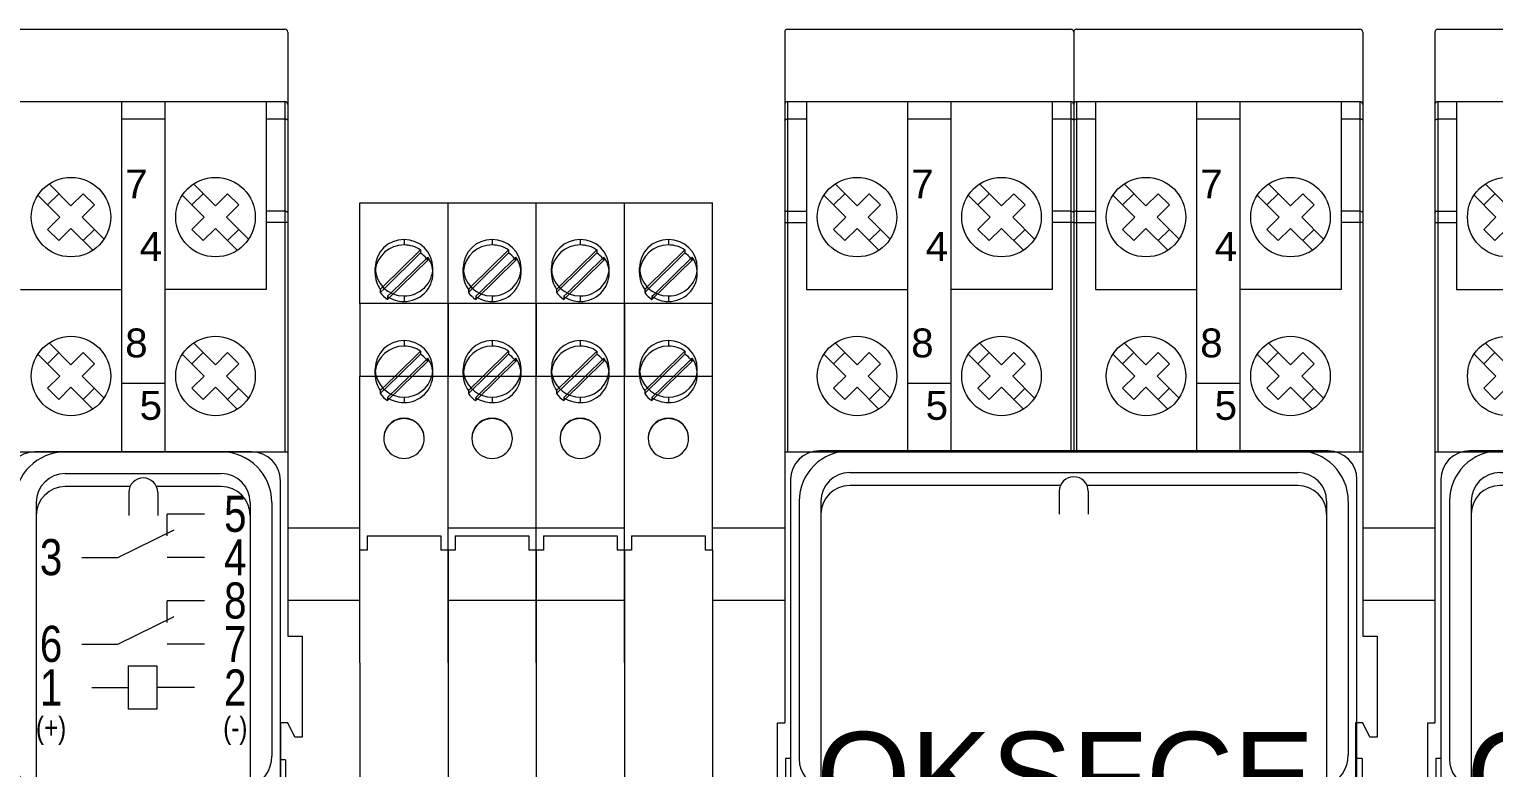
# Model space of a CAD drawing. Header units: millimetres. Extents: x 4134 to 7422, y 1400 to 3585.
# Drawn here: x 5985.4 to 6086.7, y 2069.7 to 2120.8 of the extents above; entities that cross this region are included whole.
import ezdxf

# ---------------------------------------------------------------- set-up
doc = ezdxf.new("R2010")
doc.units = ezdxf.units.MM
doc.layers.add('000-PI-Oprema', color=30, linetype='Continuous', lineweight=5)
doc.layers.add('000-SI-Oprema', color=30, linetype='Continuous', lineweight=0)
doc.layers.add('000-PI-ORMAR', color=2, linetype='Continuous')
doc.layers.add('002-PI-Kabelska kanalica', color=150, linetype='Continuous')
doc.styles.add('NUOVO', font='txt.shx', dxfattribs={"width": 0.8, "height": 0.8})
doc.styles.get("Standard").update_dxf_attribs({"font": 'arial.ttf'})

# ---------------------------------------------------------------- blocks, each defined once
blk = doc.blocks.new('PLC-RSC-24DC - 2966171')
at = {"layer": '000-PI-ORMAR', "color": 0, "linetype": 'ByBlock', "lineweight": 0}
for p, q in [((0, 80), (6.1, 80)), ((0, 73.54), (0, 80)), ((0, 80), (0, 80)), ((0, 80), (0, 80)), ((0, 80), (0, 80)), ((0, 80), (6.1, 80)), ((0, 73.54), (0, 80)), ((0, 80), (0, 80)), ((0, 80), (0, 80)), ((0, 80), (0, 80)), ((6.1, 80), (6.1, 80)), ((6.1, 80), (6.1, 80)), ((6.1, 80), (6.1, 80)), ((6.1, 73.54), (6.1, 80)), ((6.1, 80), (6.1, 80)), ((6.1, 80), (6.1, 80)), ((6.1, 80), (6.1, 80)), ((6.1, 73.54), (6.1, 80)), ((6.1, 79.16), (6.1, 79.6)), ((6.1, 79.16), (6.1, 79.6)), ((0, 78.5), (0, 78.5)), ((0, 78.5), (0, 78.5)), ((3.05, 77.46), (3.05, 77.08)), ((6.1, 76.44), (6.1, 77.31)), ((6.1, 76.44), (6.1, 77.31)), ((4.19, 76.73), (1.58, 74.17)), ((1.69, 74.07), (4.19, 76.52)), ((4.69, 76.03), (1.91, 73.31)), ((2.15, 73.75), (4.69, 76.24)), ((4.19, 76.73), (4.19, 76.52)), ((4.69, 76.24), (4.69, 76.03)), ((1.05, 75.12), (1.05, 75.5)), ((5.05, 75.12), (5.05, 75.5)), ((1.58, 74.17), (1.41, 74)), ((1.41, 73.79), (1.69, 74.07)), ((1.41, 74), (1.41, 73.79)), ((0, 73), (0, 73.54)), ((0, 73), (0, 73.54)), ((0, 73.05), (6.1, 73.05)), ((0, 73), (0, 73)), ((0, 73), (0, 68)), ((0, 73), (0, 73)), ((0, 73), (0, 68)), ((1.91, 73.52), (2.15, 73.75)), ((1.91, 73.52), (1.91, 73.31)), ((3.05, 73.54), (3.05, 73.16)), ((6.1, 73), (6.1, 73.54)), ((6.1, 73), (6.1, 73.54)), ((6.1, 73), (6.1, 73)), ((6.1, 68), (6.1, 73)), ((6.1, 73), (6.1, 73)), ((6.1, 68), (6.1, 73)), ((3.05, 70.46), (3.05, 70.08)), ((6.1, 69.44), (6.1, 70.31)), ((6.1, 69.44), (6.1, 70.31)), ((4.69, 69.03), (1.91, 66.31)), ((4.19, 69.73), (2.43, 68)), ((2.64, 68), (4.19, 69.52)), ((3.42, 68), (4.69, 69.24)), ((4.19, 69.73), (4.19, 69.52)), ((4.69, 69.24), (4.69, 69.03)), ((0, 68), (6.1, 68)), ((0, 57.65), (0, 68)), ((0, 68), (0, 68)), ((0, 57.65), (0, 68)), ((0, 68), (0, 68)), ((1.05, 68.12), (1.05, 68.5)), ((1.41, 66.79), (2.64, 68)), ((2.43, 68), (1.41, 67)), ((1.91, 66.52), (3.42, 68)), ((5.05, 68.12), (5.05, 68.5)), ((6.1, 68), (6.1, 68)), ((6.1, 57.65), (6.1, 68)), ((6.1, 68), (6.1, 68)), ((6.1, 57.65), (6.1, 68)), ((1.41, 67), (1.41, 66.79)), ((1.91, 66.52), (1.91, 66.31)), ((3.05, 66.54), (3.05, 66.16)), ((1.65, 63.68), (1.65, 63.69)), ((4.45, 63.68), (4.45, 63.69)), ((0.03, 31.45), (0, 57.65)), ((0.03, 31.45), (0, 57.65)), ((0, 57), (0, 57)), ((0, 57), (0, 57)), ((0.5, 56.95), (5.6, 56.95)), ((0.5, 56.95), (0.5, 56.95)), ((0.5, 56.95), (0.5, 55.95)), ((5.6, 56.95), (5.6, 56.95)), ((5.6, 56.95), (5.6, 55.95)), ((6.1, 55.95), (6.1, 57.65)), ((6.1, 55.95), (6.1, 57.65)), ((6.1, 57), (6.1, 57)), ((6.1, 57), (6.1, 57)), ((0, 56.2), (0, 56.2)), ((0, 56.2), (0, 56.2)), ((0, 55.95), (0, 55.95)), ((0.5, 55.95), (0, 55.95)), ((0, 55.95), (0, 55.95)), ((0.5, 55.95), (0.5, 55.95)), ((5.6, 55.95), (5.6, 55.95)), ((6.1, 55.95), (5.6, 55.95)), ((6.1, 56.2), (6.1, 56.2)), ((6.1, 56.2), (6.1, 56.2)), ((6.1, 55.95), (6.1, 55.95)), ((6.1, 55.95), (6.1, 29.65)), ((6.1, 55.95), (6.1, 55.95)), ((6.1, 55.95), (6.1, 29.65)), ((0, 55.24), (0, 55.24)), ((0, 55.24), (0, 55.24)), ((6.1, 55.24), (6.1, 55.24)), ((6.1, 55.24), (6.1, 55.24))]:
    blk.add_line(p, q, dxfattribs=at)
blk.add_arc((3.05, 63.69), 1.4, 0, 180, dxfattribs=at)
for centre, major_axis, ratio, start_param, end_param in [((3.05, 75.5), (-2, 0), 0.978148, -1.570796, 0), ((3.05, 75.12), (-2, 0), 0.978148, -1.570796, -0.097132), ((3.05, 75.5), (-2, 0), 0.978148, 3.141593, 4.712389), ((3.05, 75.12), (-2, 0), 0.978148, -2.180289, -1.570796), ((3.05, 74.91), (2, 0), 0.978148, 0.685382, 0.961304), ((3.05, 74.91), (2, 0), 0.978148, 0.609492, 0.685382), ((3.05, 75.12), (-2, 0), 0.978148, -3.044461, -2.5321), ((3.05, 75.5), (-2, 0), 0.978148, 0, 1.570796), ((3.05, 75.12), (-2, 0), 0.978148, -0.097132, 0), ((3.05, 75.12), (-2, 0), 0.978148, 0, 0.609492), ((3.05, 75.5), (-2, 0), 0.978148, 1.570796, 3.141593), ((3.05, 75.12), (-2, 0), 0.978148, 1.570796, 3.141593), ((3.05, 75.12), (-2, 0), 0.978148, 3.141593, 3.238724), ((3.05, 74.91), (2, 0), 0.978148, -2.5321, -2.180289), ((3.05, 75.12), (-2, 0), 0.978148, 0.961304, 1.570796), ((3.05, 68.5), (-2, 0), 0.978148, -1.570796, 0), ((3.05, 68.12), (-2, 0), 0.978148, -1.570796, -0.097132), ((3.05, 68.5), (-2, 0), 0.978148, 3.141593, 4.712389), ((3.05, 68.12), (-2, 0), 0.978148, -2.180289, -1.570796), ((3.05, 67.91), (2, 0), 0.978148, 0.685382, 0.961304), ((3.05, 67.91), (2, 0), 0.978148, 0.609492, 0.685382), ((3.05, 68.12), (-2, 0), 0.978148, -3.044461, -2.5321), ((3.05, 68.5), (-2, 0), 0.978148, 0, 0.258728), ((3.05, 68.12), (-2, 0), 0.978148, -0.097132, 0), ((3.05, 68.12), (-2, 0), 0.978148, 0, 0.609492), ((3.05, 68.5), (-2, 0), 0.978148, 0.258728, 1.570796), ((3.05, 68.12), (-2, 0), 0.978148, 1.570796, 3.141593), ((3.05, 68.5), (-2, 0), 0.978148, 1.570796, 2.882864), ((3.05, 68.5), (-2, 0), 0.978148, 2.882864, 3.141593), ((3.05, 68.12), (-2, 0), 0.978148, 3.141593, 3.238724), ((3.05, 67.91), (2, 0), 0.978148, -2.5321, -2.180289), ((3.05, 68.12), (-2, 0), 0.978148, 0.961304, 1.570796), ((3.05, 63.69), (1.4, 0), 0.994522, 1.570796, 3.141593), ((3.05, 63.68), (-1.4, 0), 0.982559, -1.570796, 0.003609), ((3.05, 63.69), (1.4, 0), 0.994522, 0, 1.570796), ((3.05, 63.68), (-1.4, 0), 0.982559, 3.141538, 4.712389), ((3.05, 63.69), (1.4, 0), 0.994522, 3.141593, 3.68285), ((3.05, 63.68), (-1.4, 0), 0.982559, 0.003609, 0.541258), ((3.05, 63.67), (-1.4, 0), 0.976187, 0.538389, 2.603204), ((3.05, 63.69), (1.4, 0), 0.994522, -0.541258, 0), ((3.05, 63.68), (-1.4, 0), 0.982559, 2.600335, 3.141538)]:
    blk.add_ellipse(centre, major_axis=major_axis, ratio=ratio, start_param=start_param, end_param=end_param, dxfattribs=at)
blk = doc.blocks.new('AMRA POKS')
at = {"layer": '000-PI-Oprema', "color": 0, "linetype": 'ByBlock', "lineweight": 0}
for p, q in [((46901.72, 24002.18), (46899.12, 24002.18)), ((46899.12, 24000.68), (46899.12, 24002.18)), ((46895.72, 23999.18), (46899.62, 24001.08)), ((46893.22, 23999.18), (46895.72, 23999.18)), ((46901.72, 23999.18), (46899.12, 23999.18)), ((46901.72, 23996.18), (46899.12, 23996.18)), ((46899.12, 23994.68), (46899.12, 23996.18)), ((46895.72, 23993.18), (46899.62, 23995.08)), ((46893.22, 23993.18), (46895.72, 23993.18)), ((46901.72, 23993.18), (46899.12, 23993.18)), ((46896.42, 23991.68), (46896.42, 23988.68)), ((46896.42, 23991.68), (46898.42, 23991.68)), ((46898.42, 23991.68), (46898.42, 23988.68)), ((46893.92, 23990.18), (46896.42, 23990.18)), ((46901.02, 23990.18), (46898.42, 23990.18)), ((46898.42, 23988.68), (46896.42, 23988.68))]:
    blk.add_line(p, q, dxfattribs=at)
at = {"layer": '000-SI-Oprema', "color": 0, "linetype": 'ByBlock', "lineweight": 0}
for p, q in [((46887.67, 24035.73), (46907.27, 24035.73)), ((46907.47, 24035.53), (46907.47, 23993.73)), ((46887.67, 24030.73), (46907.27, 24030.73)), ((46895.97, 24030.73), (46895.97, 24006.48)), ((46898.97, 24030.73), (46898.97, 24006.48)), ((46905.97, 24030.73), (46905.97, 24017.73)), ((46907.27, 24030.73), (46907.27, 24006.48)), ((46898.97, 24029.51), (46895.97, 24029.51)), ((46907.27, 24029.51), (46905.97, 24029.51)), ((46890.95, 24025.02), (46892.47, 24023.5)), ((46900.95, 24025.02), (46902.47, 24023.5)), ((46890.17, 24024.24), (46891.69, 24022.73)), ((46890.84, 24023.57), (46891.62, 24024.35)), ((46892.47, 24023.5), (46893.31, 24024.35)), ((46893.24, 24022.73), (46894.09, 24023.57)), ((46893.31, 24024.35), (46894.09, 24023.57)), ((46900.17, 24024.24), (46901.69, 24022.73)), ((46900.84, 24023.57), (46901.62, 24024.35)), ((46902.47, 24023.5), (46903.31, 24024.35)), ((46903.24, 24022.73), (46904.09, 24023.57)), ((46903.31, 24024.35), (46904.09, 24023.57)), ((46890.84, 24021.88), (46891.69, 24022.73)), ((46893.24, 24022.73), (46894.76, 24021.21)), ((46900.84, 24021.88), (46901.69, 24022.73)), ((46903.24, 24022.73), (46904.76, 24021.21)), ((46907.27, 24023.13), (46905.97, 24023.13)), ((46890.84, 24021.88), (46891.62, 24021.1)), ((46891.62, 24021.1), (46892.47, 24021.95)), ((46892.47, 24021.95), (46893.98, 24020.43)), ((46893.31, 24021.1), (46894.09, 24021.88)), ((46900.84, 24021.88), (46901.62, 24021.1)), ((46901.62, 24021.1), (46902.47, 24021.95)), ((46902.47, 24021.95), (46903.98, 24020.43)), ((46903.31, 24021.1), (46904.09, 24021.88)), ((46907.47, 24022.35), (46905.97, 24022.35)), ((46888.97, 24017.73), (46895.97, 24017.73)), ((46905.97, 24017.73), (46898.97, 24017.73)), ((46890.84, 24012.57), (46891.62, 24013.35)), ((46890.95, 24014.02), (46892.47, 24012.5)), ((46892.47, 24012.5), (46893.31, 24013.35)), ((46893.31, 24013.35), (46894.09, 24012.57)), ((46900.84, 24012.57), (46901.62, 24013.35)), ((46900.95, 24014.02), (46902.47, 24012.5)), ((46902.47, 24012.5), (46903.31, 24013.35)), ((46903.31, 24013.35), (46904.09, 24012.57)), ((46890.17, 24013.24), (46891.69, 24011.73)), ((46893.24, 24011.73), (46894.09, 24012.57)), ((46900.17, 24013.24), (46901.69, 24011.73)), ((46903.24, 24011.73), (46904.09, 24012.57)), ((46890.84, 24010.88), (46891.69, 24011.73)), ((46893.24, 24011.73), (46894.76, 24010.21)), ((46900.84, 24010.88), (46901.69, 24011.73)), ((46903.24, 24011.73), (46904.76, 24010.21)), ((46890.84, 24010.88), (46891.62, 24010.1)), ((46891.62, 24010.1), (46892.47, 24010.95)), ((46892.47, 24010.95), (46893.98, 24009.43)), ((46893.31, 24010.1), (46894.09, 24010.88)), ((46898.97, 24011.21), (46895.97, 24011.21)), ((46900.84, 24010.88), (46901.62, 24010.1)), ((46901.62, 24010.1), (46902.47, 24010.95)), ((46902.47, 24010.95), (46903.98, 24009.43)), ((46903.31, 24010.1), (46904.09, 24010.88)), ((46887.47, 24006.48), (46907.47, 24006.48)), ((46904.97, 24006.48), (46889.97, 24006.48)), ((46904.97, 24006.48), (46889.97, 24006.48)), ((46892.07, 24006.48), (46902.87, 24006.48)), ((46892.07, 24006.48), (46902.87, 24006.48)), ((46892.07, 24004.98), (46902.87, 24004.98)), ((46906.97, 23962.88), (46906.97, 24004.48)), ((46906.97, 23962.88), (46906.97, 24004.48)), ((46896.55, 24004.08), (46892.07, 24004.08)), ((46896.47, 24003.68), (46896.47, 24002.08)), ((46902.87, 24004.08), (46898.38, 24004.08)), ((46898.47, 24003.68), (46898.47, 24002.08)), ((46890.07, 24002.98), (46890.07, 23985.13)), ((46904.87, 24002.98), (46904.87, 23985.43)), ((46906.37, 24002.98), (46906.37, 23985.43)), ((46890.07, 24002.08), (46890.07, 23981.53)), ((46904.87, 24002.08), (46904.87, 23981.53)), ((46907.47, 23993.73), (46908.47, 23993.73)), ((46908.47, 23993.73), (46908.47, 23986.73)), ((46906.97, 23987.73), (46906.97, 23979.73)), ((46907.47, 23987.73), (46906.97, 23987.73)), ((46907.97, 23986.73), (46907.47, 23987.73)), ((46908.47, 23986.73), (46907.97, 23986.73)), ((46907.32, 23985.18), (46906.97, 23985.18)), ((46907.32, 23985.18), (46906.97, 23985.18)), ((46907.32, 23985.18), (46907.32, 23982.18)), ((46907.32, 23985.18), (46907.32, 23982.18))]:
    blk.add_line(p, q, dxfattribs=at)
for points in [[(46907.47, 24029.43), (46907.46, 24029.44), (46907.46, 24029.45), (46907.45, 24029.46), (46907.44, 24029.47), (46907.42, 24029.48), (46907.41, 24029.49), (46907.39, 24029.49), (46907.37, 24029.5), (46907.34, 24029.5), (46907.32, 24029.51), (46907.29, 24029.51), (46907.27, 24029.51)], [(46907.27, 24023.13), (46907.29, 24023.13), (46907.32, 24023.13), (46907.34, 24023.13), (46907.37, 24023.12), (46907.39, 24023.12), (46907.41, 24023.11), (46907.42, 24023.1), (46907.44, 24023.09), (46907.45, 24023.08), (46907.46, 24023.08), (46907.46, 24023.07), (46907.47, 24023.05)]]:
    blk.add_lwpolyline(points, dxfattribs=at)
for centre in [(46892.47, 24022.73), (46902.47, 24022.73), (46892.47, 24011.73), (46902.47, 24011.73)]:
    blk.add_circle(centre, 2.75, dxfattribs=at)
for centre, radius, start, end in [((46907.27, 24035.53), 0.2, 0, 90), ((46907.27, 24030.53), 0.2, 0, 90), ((46889.97, 24004.48), 2, 90, 180), ((46889.97, 24004.48), 2, 90, 180), ((46892.07, 24002.98), 3.5, 90, 180), ((46902.87, 24002.98), 3.5, 0, 90), ((46904.97, 24004.48), 2, 0, 90), ((46904.97, 24004.48), 2, 0, 90), ((46892.07, 24002.98), 2, 90, 180), ((46897.47, 24003.68), 1, 0, 180), ((46902.87, 24002.98), 2, 0, 90), ((46892.07, 24002.08), 2, 90, 180), ((46902.87, 24002.08), 2, 0, 90), ((46890.57, 23985.13), 2, 180, 255.5225), ((46904.07, 23985.43), 2.3, 290.3544, 0)]:
    blk.add_arc(centre, radius, start, end, dxfattribs=at)
at = {"layer": '000-PI-Oprema', "color": 0, "linetype": 'ByBlock', "lineweight": 0, "attachment_point": 5, "style": 'NUOVO'}
for s, insert, char_height in [('{\\fArial|b0|i0|c238|p34;5}', (46903.84, 24002.18), 2.5), ('{\\fArial|b0|i0|c238|p34;3}', (46891.09, 23999.18), 2.5), ('{\\fArial|b0|i0|c238|p34;4}', (46903.84, 23999.18), 2.5), ('{\\fArial|b0|i0|c238|p34;8}', (46903.84, 23996.18), 2.5), ('{\\fArial|b0|i0|c238|p34;6}', (46891.09, 23993.18), 2.5), ('{\\fArial|b0|i0|c238|p34;7}', (46903.84, 23993.18), 2.5), ('{\\fArial|b0|i0|c238|p34;1}', (46891.09, 23990.18), 2.5), ('{\\fArial|b0|i0|c238|p34;2}', (46903.84, 23990.18), 2.5), ('{\\fArial|b0|i0|c238|p34;(+)}', (46891.09, 23987.18), 1.5), ('{\\fArial|b0|i0|c238|p34;(-)}', (46903.84, 23987.18), 1.5)]:
    blk.add_mtext_dynamic_manual_height_columns(s, width=4.25, gutter_width=4, heights=[2.89], dxfattribs=dict(at, insert=insert, char_height=char_height))
at = {"layer": '000-SI-Oprema', "color": 0, "linetype": 'ByBlock', "lineweight": 0, "char_height": 1.9995, "width": 2.5471}
for s, insert, attachment_point in [('{\\fArial|b0|i0|c0|p34;7}', (46896.22, 24026.02), 1), ('{\\fArial|b0|i0|c0|p34;4}', (46898.77, 24021.7), 3), ('{\\fArial|b0|i0|c0|p34;8}', (46896.22, 24015.02), 1), ('{\\fArial|b0|i0|c0|p34;5}', (46898.77, 24010.7), 3)]:
    blk.add_mtext(s, dxfattribs=dict(at, insert=insert, attachment_point=attachment_point))
blk = doc.blocks.new('OKSFCE')
at = {"layer": '000-PI-Oprema', "color": 0, "linetype": 'ByBlock', "lineweight": 0}
for p, q in [((47678.64, 23886.34), (47678.64, 23838.54)), ((47678.84, 23886.54), (47698.44, 23886.54)), ((47698.64, 23886.34), (47698.64, 23857.29)), ((47698.84, 23886.54), (47718.44, 23886.54)), ((47718.64, 23886.34), (47718.64, 23844.54)), ((47678.84, 23881.54), (47678.84, 23857.29)), ((47678.84, 23881.54), (47698.44, 23881.54)), ((47680.14, 23881.54), (47680.14, 23868.54)), ((47687.14, 23881.54), (47687.14, 23857.29)), ((47690.14, 23881.54), (47690.14, 23857.29)), ((47697.14, 23881.54), (47697.14, 23868.54)), ((47698.44, 23881.54), (47698.44, 23857.29)), ((47698.84, 23881.54), (47698.84, 23857.29)), ((47698.84, 23881.54), (47718.44, 23881.54)), ((47700.14, 23881.54), (47700.14, 23868.54)), ((47707.14, 23881.54), (47707.14, 23857.29)), ((47710.14, 23881.54), (47710.14, 23857.29)), ((47717.14, 23881.54), (47717.14, 23868.54)), ((47718.44, 23881.54), (47718.44, 23857.29)), ((47680.14, 23880.32), (47678.84, 23880.32)), ((47690.14, 23880.32), (47687.14, 23880.32)), ((47698.44, 23880.32), (47697.14, 23880.32)), ((47700.14, 23880.32), (47698.84, 23880.32)), ((47710.14, 23880.32), (47707.14, 23880.32)), ((47718.44, 23880.32), (47717.14, 23880.32)), ((47682.12, 23875.83), (47683.64, 23874.31)), ((47692.12, 23875.83), (47693.64, 23874.31)), ((47702.12, 23875.83), (47703.64, 23874.31)), ((47712.12, 23875.83), (47713.64, 23874.31)), ((47681.34, 23875.05), (47682.86, 23873.54)), ((47682.01, 23874.38), (47682.79, 23875.16)), ((47683.64, 23874.31), (47684.49, 23875.16)), ((47684.49, 23875.16), (47685.27, 23874.38)), ((47691.34, 23875.05), (47692.86, 23873.54)), ((47692.01, 23874.38), (47692.79, 23875.16)), ((47693.64, 23874.31), (47694.49, 23875.16)), ((47694.49, 23875.16), (47695.27, 23874.38)), ((47701.34, 23875.05), (47702.86, 23873.54)), ((47702.01, 23874.38), (47702.79, 23875.16)), ((47703.64, 23874.31), (47704.49, 23875.16)), ((47704.49, 23875.16), (47705.27, 23874.38)), ((47711.34, 23875.05), (47712.86, 23873.54)), ((47712.01, 23874.38), (47712.79, 23875.16)), ((47713.64, 23874.31), (47714.49, 23875.16)), ((47714.49, 23875.16), (47715.27, 23874.38)), ((47678.84, 23873.94), (47680.14, 23873.94)), ((47682.01, 23872.69), (47682.86, 23873.54)), ((47684.42, 23873.54), (47685.27, 23874.38)), ((47684.42, 23873.54), (47685.93, 23872.02)), ((47692.01, 23872.69), (47692.86, 23873.54)), ((47694.42, 23873.54), (47695.27, 23874.38)), ((47694.42, 23873.54), (47695.93, 23872.02)), ((47698.44, 23873.94), (47697.14, 23873.94)), ((47698.84, 23873.94), (47700.14, 23873.94)), ((47702.01, 23872.69), (47702.86, 23873.54)), ((47704.42, 23873.54), (47705.27, 23874.38)), ((47704.42, 23873.54), (47705.93, 23872.02)), ((47712.01, 23872.69), (47712.86, 23873.54)), ((47714.42, 23873.54), (47715.27, 23874.38)), ((47714.42, 23873.54), (47715.93, 23872.02)), ((47718.44, 23873.94), (47717.14, 23873.94)), ((47678.64, 23873.16), (47680.14, 23873.16)), ((47682.01, 23872.69), (47682.79, 23871.91)), ((47682.79, 23871.91), (47683.64, 23872.76)), ((47683.64, 23872.76), (47685.16, 23871.24)), ((47684.49, 23871.91), (47685.27, 23872.69)), ((47692.01, 23872.69), (47692.79, 23871.91)), ((47692.79, 23871.91), (47693.64, 23872.76)), ((47693.64, 23872.76), (47695.16, 23871.24)), ((47694.49, 23871.91), (47695.27, 23872.69)), ((47698.64, 23873.16), (47697.14, 23873.16)), ((47698.64, 23873.16), (47700.14, 23873.16)), ((47702.01, 23872.69), (47702.79, 23871.91)), ((47702.79, 23871.91), (47703.64, 23872.76)), ((47703.64, 23872.76), (47705.16, 23871.24)), ((47704.49, 23871.91), (47705.27, 23872.69)), ((47712.01, 23872.69), (47712.79, 23871.91)), ((47712.79, 23871.91), (47713.64, 23872.76)), ((47713.64, 23872.76), (47715.16, 23871.24)), ((47714.49, 23871.91), (47715.27, 23872.69)), ((47718.64, 23873.16), (47717.14, 23873.16)), ((47680.14, 23868.54), (47687.14, 23868.54)), ((47697.14, 23868.54), (47690.14, 23868.54)), ((47700.14, 23868.54), (47707.14, 23868.54)), ((47717.14, 23868.54), (47710.14, 23868.54)), ((47682.12, 23864.83), (47683.64, 23863.31)), ((47692.12, 23864.83), (47693.64, 23863.31)), ((47702.12, 23864.83), (47703.64, 23863.31)), ((47712.12, 23864.83), (47713.64, 23863.31)), ((47681.34, 23864.05), (47682.86, 23862.54)), ((47682.01, 23863.38), (47682.79, 23864.16)), ((47683.64, 23863.31), (47684.49, 23864.16)), ((47684.42, 23862.54), (47685.27, 23863.38)), ((47684.49, 23864.16), (47685.27, 23863.38)), ((47691.34, 23864.05), (47692.86, 23862.54)), ((47692.01, 23863.38), (47692.79, 23864.16)), ((47693.64, 23863.31), (47694.49, 23864.16)), ((47694.42, 23862.54), (47695.27, 23863.38)), ((47694.49, 23864.16), (47695.27, 23863.38)), ((47701.34, 23864.05), (47702.86, 23862.54)), ((47702.01, 23863.38), (47702.79, 23864.16)), ((47703.64, 23863.31), (47704.49, 23864.16)), ((47704.42, 23862.54), (47705.27, 23863.38)), ((47704.49, 23864.16), (47705.27, 23863.38)), ((47711.34, 23864.05), (47712.86, 23862.54)), ((47712.01, 23863.38), (47712.79, 23864.16)), ((47713.64, 23863.31), (47714.49, 23864.16)), ((47714.42, 23862.54), (47715.27, 23863.38)), ((47714.49, 23864.16), (47715.27, 23863.38)), ((47682.01, 23861.69), (47682.86, 23862.54)), ((47684.42, 23862.54), (47685.93, 23861.02)), ((47692.01, 23861.69), (47692.86, 23862.54)), ((47694.42, 23862.54), (47695.93, 23861.02)), ((47702.01, 23861.69), (47702.86, 23862.54)), ((47704.42, 23862.54), (47705.93, 23861.02)), ((47712.01, 23861.69), (47712.86, 23862.54)), ((47714.42, 23862.54), (47715.93, 23861.02)), ((47682.01, 23861.69), (47682.79, 23860.91)), ((47682.79, 23860.91), (47683.64, 23861.76)), ((47683.64, 23861.76), (47685.16, 23860.24)), ((47684.49, 23860.91), (47685.27, 23861.69)), ((47690.14, 23862.02), (47687.14, 23862.02)), ((47692.01, 23861.69), (47692.79, 23860.91)), ((47692.79, 23860.91), (47693.64, 23861.76)), ((47693.64, 23861.76), (47695.16, 23860.24)), ((47694.49, 23860.91), (47695.27, 23861.69)), ((47702.01, 23861.69), (47702.79, 23860.91)), ((47702.79, 23860.91), (47703.64, 23861.76)), ((47703.64, 23861.76), (47705.16, 23860.24)), ((47704.49, 23860.91), (47705.27, 23861.69)), ((47710.14, 23862.02), (47707.14, 23862.02)), ((47712.01, 23861.69), (47712.79, 23860.91)), ((47712.79, 23860.91), (47713.64, 23861.76)), ((47713.64, 23861.76), (47715.16, 23860.24)), ((47714.49, 23860.91), (47715.27, 23861.69)), ((47678.64, 23857.29), (47698.64, 23857.29)), ((47716.24, 23857.37), (47681.04, 23857.37)), ((47683.14, 23857.37), (47714.14, 23857.37)), ((47698.64, 23857.29), (47718.64, 23857.29)), ((47679.04, 23855.37), (47679.04, 23813.77)), ((47683.14, 23855.87), (47714.14, 23855.87)), ((47718.24, 23813.77), (47718.24, 23855.37)), ((47697.72, 23854.97), (47683.14, 23854.97)), ((47697.64, 23854.57), (47697.64, 23852.97)), ((47714.14, 23854.97), (47699.56, 23854.97)), ((47699.64, 23854.57), (47699.64, 23852.97)), ((47679.64, 23853.87), (47679.64, 23836.02)), ((47681.14, 23853.87), (47681.14, 23836.02)), ((47716.14, 23853.87), (47716.14, 23836.32)), ((47717.64, 23853.87), (47717.64, 23836.32)), ((47681.14, 23852.97), (47681.14, 23832.42)), ((47716.14, 23852.97), (47716.14, 23832.42)), ((47718.64, 23844.54), (47719.64, 23844.54)), ((47719.64, 23844.54), (47719.64, 23837.54)), ((47678.14, 23830.54), (47678.14, 23838.54)), ((47678.14, 23838.54), (47678.64, 23838.54)), ((47718.14, 23838.54), (47718.14, 23830.54)), ((47718.64, 23838.54), (47718.14, 23838.54)), ((47719.14, 23837.54), (47718.64, 23838.54)), ((47719.64, 23837.54), (47719.14, 23837.54)), ((47678.69, 23836.07), (47678.69, 23833.07)), ((47679.04, 23836.07), (47678.69, 23836.07)), ((47718.59, 23836.07), (47718.24, 23836.07)), ((47718.59, 23836.07), (47718.59, 23833.07))]:
    blk.add_line(p, q, dxfattribs=at)
for points in [[(47678.64, 23880.24), (47678.64, 23880.25), (47678.65, 23880.26), (47678.65, 23880.27), (47678.67, 23880.28), (47678.68, 23880.29), (47678.7, 23880.3), (47678.72, 23880.3), (47678.74, 23880.31), (47678.76, 23880.31), (47678.79, 23880.32), (47678.81, 23880.32), (47678.84, 23880.32)], [(47698.64, 23880.24), (47698.64, 23880.25), (47698.63, 23880.26), (47698.62, 23880.27), (47698.61, 23880.28), (47698.6, 23880.29), (47698.58, 23880.3), (47698.56, 23880.3), (47698.54, 23880.31), (47698.52, 23880.31), (47698.49, 23880.32), (47698.46, 23880.32), (47698.44, 23880.32)], [(47698.64, 23880.24), (47698.64, 23880.25), (47698.65, 23880.26), (47698.65, 23880.27), (47698.67, 23880.28), (47698.68, 23880.29), (47698.7, 23880.3), (47698.72, 23880.3), (47698.74, 23880.31), (47698.76, 23880.31), (47698.79, 23880.32), (47698.81, 23880.32), (47698.84, 23880.32)], [(47718.64, 23880.24), (47718.64, 23880.25), (47718.63, 23880.26), (47718.62, 23880.27), (47718.61, 23880.28), (47718.6, 23880.29), (47718.58, 23880.3), (47718.56, 23880.3), (47718.54, 23880.31), (47718.52, 23880.31), (47718.49, 23880.32), (47718.46, 23880.32), (47718.44, 23880.32)], [(47678.84, 23873.94), (47678.81, 23873.94), (47678.79, 23873.94), (47678.76, 23873.94), (47678.74, 23873.93), (47678.72, 23873.93), (47678.7, 23873.92), (47678.68, 23873.91), (47678.67, 23873.9), (47678.65, 23873.9), (47678.65, 23873.89), (47678.64, 23873.88), (47678.64, 23873.87)], [(47698.44, 23873.94), (47698.46, 23873.94), (47698.49, 23873.94), (47698.52, 23873.94), (47698.54, 23873.93), (47698.56, 23873.93), (47698.58, 23873.92), (47698.6, 23873.91), (47698.61, 23873.9), (47698.62, 23873.9), (47698.63, 23873.89), (47698.64, 23873.88), (47698.64, 23873.87)], [(47698.84, 23873.94), (47698.81, 23873.94), (47698.79, 23873.94), (47698.76, 23873.94), (47698.74, 23873.93), (47698.72, 23873.93), (47698.7, 23873.92), (47698.68, 23873.91), (47698.67, 23873.9), (47698.65, 23873.9), (47698.65, 23873.89), (47698.64, 23873.88), (47698.64, 23873.87)], [(47718.44, 23873.94), (47718.46, 23873.94), (47718.49, 23873.94), (47718.52, 23873.94), (47718.54, 23873.93), (47718.56, 23873.93), (47718.58, 23873.92), (47718.6, 23873.91), (47718.61, 23873.9), (47718.62, 23873.9), (47718.63, 23873.89), (47718.64, 23873.88), (47718.64, 23873.87)]]:
    blk.add_lwpolyline(points, dxfattribs=at)
for centre in [(47683.64, 23873.54), (47693.64, 23873.54), (47703.64, 23873.54), (47713.64, 23873.54), (47683.64, 23862.54), (47693.64, 23862.54), (47703.64, 23862.54), (47713.64, 23862.54)]:
    blk.add_circle(centre, 2.75, dxfattribs=at)
for centre, radius, start, end in [((47678.84, 23886.34), 0.2, 90, 180), ((47698.44, 23886.34), 0.2, 0, 90), ((47698.84, 23886.34), 0.2, 90, 180), ((47718.44, 23886.34), 0.2, 0, 90), ((47678.84, 23881.34), 0.2, 90, 180), ((47698.44, 23881.34), 0.2, 0, 90), ((47698.84, 23881.34), 0.2, 90, 180), ((47718.44, 23881.34), 0.2, 0, 90), ((47681.04, 23855.37), 2, 90, 180), ((47683.14, 23853.87), 3.5, 90, 180), ((47714.14, 23853.87), 3.5, 0, 90), ((47716.24, 23855.37), 2, 0, 90), ((47683.14, 23853.87), 2, 90, 180), ((47698.64, 23854.57), 1, 0, 180), ((47714.14, 23853.87), 2, 0, 90), ((47683.14, 23852.97), 2, 90, 180), ((47714.14, 23852.97), 2, 0, 90), ((47681.64, 23836.02), 2, 180, 255.5225), ((47715.34, 23836.32), 2.3, 290.3544, 0)]:
    blk.add_arc(centre, radius, start, end, dxfattribs=at)
at = {"layer": '000-PI-Oprema', "color": 0, "linetype": 'ByBlock', "lineweight": 0, "char_height": 1.9995, "width": 2.5471}
for s, insert, attachment_point in [('{\\fArial|b0|i0|c0|p34;7}', (47687.39, 23876.83), 1), ('{\\fArial|b0|i0|c0|p34;7}', (47707.39, 23876.83), 1), ('{\\fArial|b0|i0|c0|p34;4}', (47689.94, 23872.51), 3), ('{\\fArial|b0|i0|c0|p34;4}', (47709.94, 23872.51), 3), ('{\\fArial|b0|i0|c0|p34;8}', (47687.39, 23865.83), 1), ('{\\fArial|b0|i0|c0|p34;8}', (47707.39, 23865.83), 1), ('{\\fArial|b0|i0|c0|p34;5}', (47689.94, 23861.51), 3), ('{\\fArial|b0|i0|c0|p34;5}', (47709.94, 23861.51), 3)]:
    blk.add_mtext(s, dxfattribs=dict(at, insert=insert, attachment_point=attachment_point))
at = {"layer": '000-PI-Oprema', "color": 0, "linetype": 'ByBlock', "lineweight": 0, "insert": (47698.05, 23834.87), "char_height": 6, "attachment_point": 5}
blk.add_mtext_dynamic_manual_height_columns('{\\fArial|b0|i0|c238|p34;OK}S{\\fArial|b0|i0|c238|p34;FC}E', width=44.995, gutter_width=1, heights=[10], dxfattribs=at)

msp = doc.modelspace()

# ---------------------------------------------------------------- linework, layer by layer
at = {"layer": '002-PI-Kabelska kanalica', "color": 0, "linetype": 'ByBlock', "lineweight": 0, "ltscale": 0.25}
for points in [[(6003.248, 2086.268), (6008.248, 2086.268)], [(6014.348, 2086.268), (6026.548, 2086.268)], [(6032.648, 2086.268), (6037.648, 2086.268)], [(6077.648, 2086.268), (6082.648, 2086.268)], [(6003.248, 2081.268), (6008.253, 2081.268)], [(6014.348, 2081.268), (6026.553, 2081.268)], [(6032.648, 2081.268), (6037.648, 2081.268)], [(6077.648, 2081.268), (6082.648, 2081.268)]]:
    msp.add_lwpolyline(points, dxfattribs=at)

# ---------------------------------------------------------------- block references
at = {"color": 0, "linetype": 'ByBlock', "lineweight": 0}
for name, p in [('AMRA POKS', (-40904.218, -21914.958)), ('OKSFCE', (-41640.991, -21765.768)), ('OKSFCE', (-41595.991, -21765.768)), ('PLC-RSC-24DC - 2966171', (6008.248, 2028.768)), ('PLC-RSC-24DC - 2966171', (6014.348, 2028.768)), ('PLC-RSC-24DC - 2966171', (6020.448, 2028.768)), ('PLC-RSC-24DC - 2966171', (6026.548, 2028.768))]:
    msp.add_blockref(name, p, dxfattribs=at)

doc.saveas('drawing.dxf')
